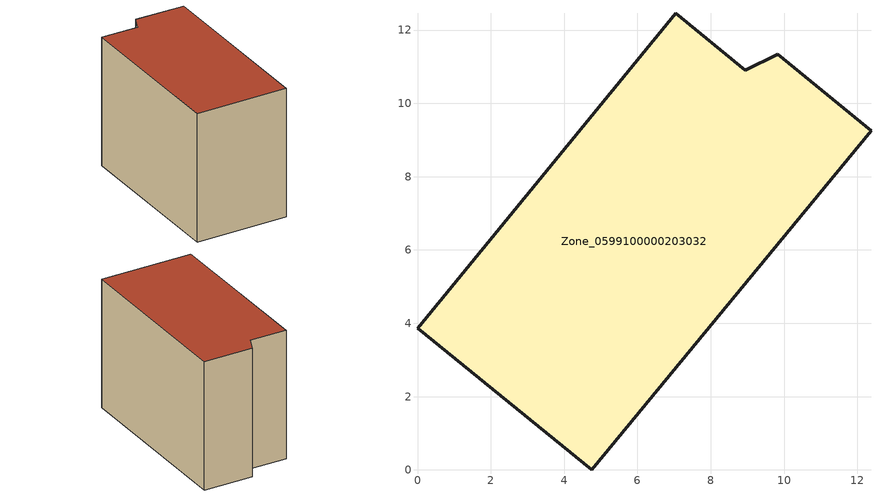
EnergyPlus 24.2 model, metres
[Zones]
Zone_0599100000203032
 floor ground (C_G): 0,3.87 7.05,12.46 8.94,10.9 9.83,11.34 12.37,9.25 4.76,0 z0
 wall outside (C_F): 4.76,0 12.37,9.25 9.83,11.34 8.94,10.9 7.05,12.46 0,3.87 4.76,0 z0:8.64
 roof outside (C_R): 7.05,12.46 0,3.87 4.76,0 12.37,9.25 9.83,11.34 8.94,10.9 z8.64
[BUILDING]
Pand.0599100000203032: North Axis=0; Terrain=City; Loads Convergence Tolerance Value=0.04; Temperature Convergence Tolerance Value=0.4; Solar Distribution=FullExterior; Maximum Number of Warmup Days=25; Minimum Number of Warmup Days=1
[Site:Location]
Rotterdam.The.Hague.AP_ZH_NLD Design_Conditions: Latitude=51.96; Longitude=4.45; Time Zone=1; Elevation=-4.5
[SITE:GROUNDTEMPERATURE:BUILDINGSURFACE]
18, 18, 18, 18, 18, 18, 18, 18, 18, 18, 18, 18
[MATERIAL] Thermal Absorptance=0.9; Solar Absorptance=0.7; Visible Absorptance=0.7
Name | Roughness | Thickness | Conductivity | Density | Specific Heat
G.TI.1946-1964 | MediumSmooth | 0.15 | 1 | 540 | 1210
F.TI.1946-1964 | Rough | 0.3 | 0.857143 | 1920 | 840
R.TI.1946-1964 | MediumRough | 0.2 | 0.277778 | 1500 | 1000
[CONSTRUCTION]
C_G: G.TI.1946-1964
C_F: F.TI.1946-1964
C_R: R.TI.1946-1964
[ZONE]
Zone_0599100000203032: Type=1; Multiplier=1; Ceiling Height=Autocalculate; Volume=Autocalculate; Floor Area=autocalculate; Part of Total Floor Area=Yes
[ZONEINFILTRATION:DESIGNFLOWRATE]
Infil_Zone_0599100000203032: Zone or ZoneList or Space or SpaceList=Zone_0599100000203032; Schedule=AlwaysOn; Design Flow Rate Calculation Method=Flow/Area; Flow Rate per Floor Area=0.003; Constant Term Coefficient=1; Temperature Term Coefficient=0; Velocity Term Coefficient=0; Velocity Squared Term Coefficient=0
[HVACTEMPLATE:ZONE:IDEALLOADSAIRSYSTEM]
Zone_0599100000203032: Maximum Heating Supply Air Temperature=50; Minimum Cooling Supply Air Temperature=13; Maximum Heating Supply Air Humidity Ratio=0.0156; Minimum Cooling Supply Air Humidity Ratio=0.0077; Heating Limit=NoLimit; Cooling Limit=NoLimit; Dehumidification Control Type=ConstantSensibleHeatRatio; Cooling Sensible Heat Ratio=0.7; Dehumidification Setpoint=60; Humidification Control Type=None; Humidification Setpoint=30; Outdoor Air Method=None; Outdoor Air Flow Rate per Person=0.00944; Outdoor Air Flow Rate per Zone Floor Area=0; Outdoor Air Flow Rate per Zone=0; Demand Controlled Ventilation Type=None; Outdoor Air Economizer Type=NoEconomizer; Heat Recovery Type=None; Sensible Heat Recovery Effectiveness=0.7; Latent Heat Recovery Effectiveness=0.65
[ZONECONTROL:THERMOSTAT]
ThermostatControl_Zone_0599100000203032: Zone or ZoneList=Zone_0599100000203032; Control Type Schedule=DualSetpointControlType; Control 1=Thermostat_Zone_0599100000203032; Temperature Difference Between Cutout And Setpoint=0
[THERMOSTATSETPOINT:DUALSETPOINT]
Thermostat_Zone_0599100000203032: Heating Setpoint Temperature Schedule=HeatingSetpoint_Zone_0599100000203032; Cooling Setpoint Temperature Schedule=CoolingSetpoint_Zone_0599100000203032
[SCHEDULE:COMPACT]
HeatingSetpoint_Zone_0599100000203032: Through: 12/31, For: AllDays, Until: 24:00, 21
CoolingSetpoint_Zone_0599100000203032: Through: 12/31, For: AllDays, Until: 24:00, 24
DualSetpointControlType: Through: 12/31, For: AllDays, Until: 24:00, 4
AlwaysOn: Through: 12/31, For: AllDays, Until: 24:00, 1
